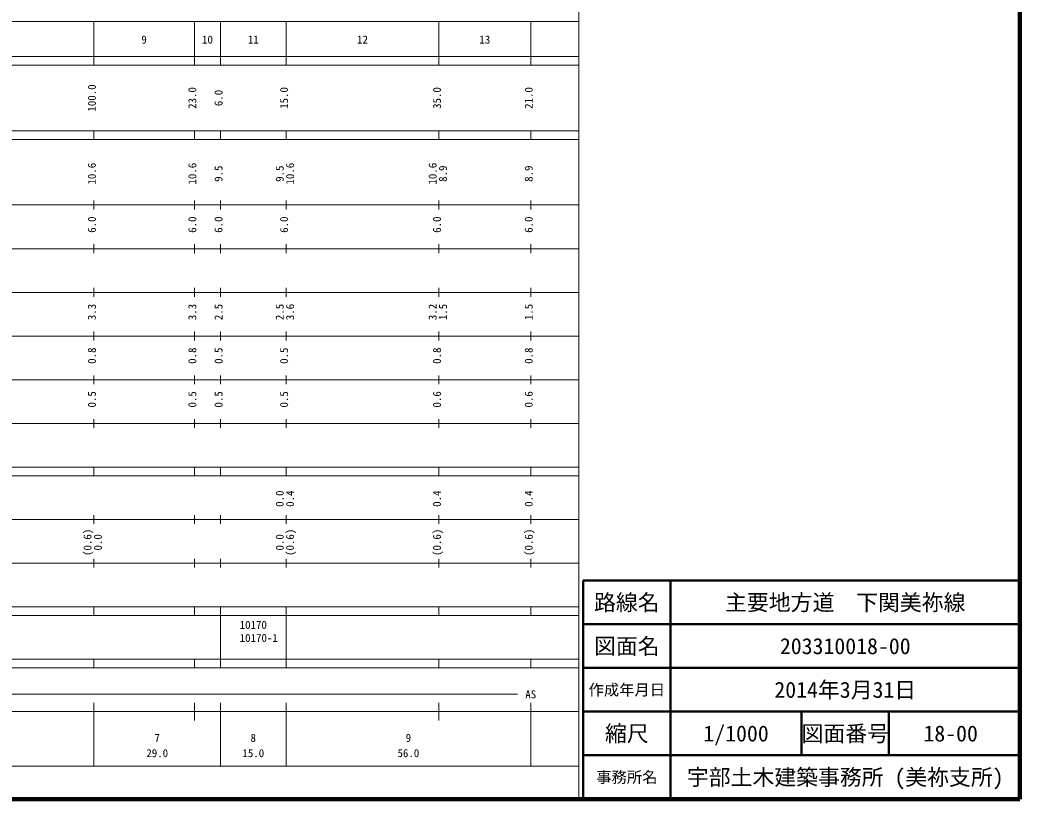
# Model space of a CAD drawing. Units: millimetres on the paper, enlarged 1000 times. Extents: x 40000 to 680000, y 20000 to 380000.
# Drawn here: x 451092 to 680000, y 20000 to 198357 of the extents above; entities that cross this region are included whole.
import ezdxf
from ezdxf.enums import TextEntityAlignment as Align

# ---------------------------------------------------------------- set-up
doc = ezdxf.new("R2010")
doc.units = ezdxf.units.MM
doc.header["$LTSCALE"] = 1000
for name, color, linetype, lineweight in [('M-TTL', 2, 'Continuous', 140), ('M-TTL-BAND', 7, 'Continuous', 13), ('M-TTL-FRAM', 2, 'Continuous', 50), ('M-TTL-LINE', 7, 'Continuous', 50)]:
    doc.layers.add(name, color=color, linetype=linetype, lineweight=lineweight)
doc.layers.add('M-TTL-TXT', color=7, linetype='Continuous')
doc.styles.add('ＭＳ ゴシック', font='')
doc.styles.get('ＭＳ ゴシック').set_extended_font_data('MS Gothic')

msp = doc.modelspace()

# ---------------------------------------------------------------- linework, layer by layer
at = {"layer": 'M-TTL'}
for p, q in [((680000, 20000), (680000, 380000)), ((40000, 20000), (680000, 20000))]:
    msp.add_line(p, q, dxfattribs=at)
at = {"layer": 'M-TTL-BAND'}
for p, q in [((579000, 20000), (579000, 370000)), ((68000, 198000), (579000, 198000)), ((468000, 188000), (468000, 198000)), ((491000, 188000), (491000, 198000)), ((497000, 188000), (497000, 198000)), ((512000, 188000), (512000, 198000)), ((547000, 188000), (547000, 198000)), ((568000, 188000), (568000, 198000)), ((40000, 190000), (579000, 190000)), ((40000, 188000), (579000, 188000)), ((40000, 173000), (579000, 173000)), ((468000, 171000), (468000, 173000)), ((491000, 171000), (491000, 173000)), ((497000, 171000), (497000, 173000)), ((512000, 171000), (512000, 173000)), ((547000, 171000), (547000, 173000)), ((568000, 171000), (568000, 173000)), ((40000, 171000), (579000, 171000)), ((40000, 156000), (579000, 156000)), ((468000, 155000), (468000, 157000)), ((491000, 155000), (491000, 157000)), ((497000, 155000), (497000, 157000)), ((512000, 155000), (512000, 157000)), ((547000, 155000), (547000, 157000)), ((568000, 155000), (568000, 157000)), ((468000, 145000), (468000, 147000)), ((491000, 145000), (491000, 147000)), ((497000, 145000), (497000, 147000)), ((512000, 145000), (512000, 147000)), ((547000, 145000), (547000, 147000)), ((568000, 145000), (568000, 147000)), ((46000, 146000), (579000, 146000)), ((52000, 136000), (579000, 136000)), ((468000, 135000), (468000, 137000)), ((491000, 135000), (491000, 137000)), ((497000, 135000), (497000, 137000)), ((512000, 135000), (512000, 137000)), ((547000, 135000), (547000, 137000)), ((568000, 135000), (568000, 137000)), ((46000, 126000), (579000, 126000)), ((468000, 125000), (468000, 127000)), ((491000, 125000), (491000, 127000)), ((497000, 125000), (497000, 127000)), ((512000, 125000), (512000, 127000)), ((547000, 125000), (547000, 127000)), ((568000, 125000), (568000, 127000)), ((468000, 115000), (468000, 117000)), ((491000, 115000), (491000, 117000)), ((497000, 115000), (497000, 117000)), ((512000, 115000), (512000, 117000)), ((547000, 115000), (547000, 117000)), ((568000, 115000), (568000, 117000)), ((52000, 116000), (579000, 116000)), ((46000, 106000), (579000, 106000)), ((468000, 105000), (468000, 107000)), ((491000, 105000), (491000, 107000)), ((497000, 105000), (497000, 107000)), ((512000, 105000), (512000, 107000)), ((547000, 105000), (547000, 107000)), ((568000, 105000), (568000, 107000)), ((40000, 96000), (579000, 96000)), ((40000, 94000), (579000, 94000)), ((468000, 94000), (468000, 96000)), ((491000, 94000), (491000, 96000)), ((497000, 94000), (497000, 96000)), ((512000, 94000), (512000, 96000)), ((547000, 94000), (547000, 96000)), ((568000, 94000), (568000, 96000)), ((468000, 83000), (468000, 85000)), ((491000, 83000), (491000, 85000)), ((497000, 83000), (497000, 85000)), ((512000, 83000), (512000, 85000)), ((547000, 83000), (547000, 85000)), ((568000, 83000), (568000, 85000)), ((49000, 84000), (579000, 84000)), ((40000, 74000), (579000, 74000)), ((468000, 73000), (468000, 75000)), ((491000, 73000), (491000, 75000)), ((497000, 73000), (497000, 75000)), ((512000, 73000), (512000, 75000)), ((547000, 73000), (547000, 75000)), ((568000, 73000), (568000, 75000)), ((40000, 64000), (579000, 64000)), ((40000, 62000), (579000, 62000)), ((468000, 62000), (468000, 64000)), ((491000, 62000), (491000, 64000)), ((497000, 62000), (497000, 64000)), ((497000, 52000), (497000, 62000)), ((512000, 62000), (512000, 64000)), ((512000, 52000), (512000, 62000)), ((547000, 62000), (547000, 64000)), ((568000, 62000), (568000, 64000)), ((40000, 52000), (579000, 52000)), ((468000, 50000), (468000, 52000)), ((491000, 50000), (491000, 52000)), ((497000, 50000), (497000, 52000)), ((512000, 50000), (512000, 52000)), ((547000, 50000), (547000, 52000)), ((568000, 50000), (568000, 52000)), ((40000, 50000), (579000, 50000)), ((71000, 44000), (565000, 44000)), ((468000, 27500), (468000, 42000)), ((491000, 38000), (491000, 42000)), ((497000, 27500), (497000, 42000)), ((512000, 27500), (512000, 42000)), ((547000, 38000), (547000, 42000)), ((568000, 27500), (568000, 42000)), ((40000, 40000), (579000, 40000)), ((68000, 27500), (579000, 27500))]:
    msp.add_line(p, q, dxfattribs=at)
at = {"layer": 'M-TTL-FRAM'}
for p, q in [((680000, 70000), (580000, 70000)), ((580000, 70000), (580000, 20000))]:
    msp.add_line(p, q, dxfattribs=at)
at = {"layer": 'M-TTL-LINE'}
for p, q in [((600000, 70000), (600000, 20000)), ((680000, 60000), (580000, 60000)), ((680000, 50000), (580000, 50000)), ((680000, 40000), (580000, 40000)), ((630000, 40000), (630000, 30000)), ((650000, 40000), (650000, 30000)), ((680000, 30000), (580000, 30000))]:
    msp.add_line(p, q, dxfattribs=at)

# ---------------------------------------------------------------- texts
at = {"layer": 'M-TTL-BAND', "style": 'ＭＳ ゴシック'}
for s, p in [('9', (479500, 192405)), ('10', (494000, 192405)), ('11', (504500, 192405)), ('12', (529500, 192405)), ('13', (557500, 192405)), ('AS', (568000, 42500)), ('7', (482500, 32523)), ('8', (504500, 32523)), ('9', (540000, 32523)), ('29.0', (482500, 29033)), ('15.0', (504500, 29033)), ('56.0', (540000, 29033))]:
    msp.add_text(s, height=1833, dxfattribs=at).set_placement(p, align=Align.BOTTOM_CENTER)
for s, p in [('100.0', (469000, 180500)), ('23.0', (492000, 180500)), ('6.0', (498000, 180500)), ('15.0', (513000, 180500)), ('35.0', (548000, 180500)), ('21.0', (569000, 180500)), ('10.6', (469000, 163174)), ('10.6', (492000, 163174)), ('9.5', (498000, 163174)), ('9.5', (512000, 163174)), ('10.6', (514370, 163174)), ('10.6', (547000, 163174)), ('8.9', (549370, 163174)), ('8.9', (569000, 163174)), ('6.0', (469000, 151500)), ('6.0', (492000, 151500)), ('6.0', (498000, 151500)), ('6.0', (513000, 151500)), ('6.0', (548000, 151500)), ('6.0', (569000, 151500)), ('3.3', (469000, 131500)), ('3.3', (492000, 131500)), ('2.5', (498000, 131500)), ('2.5', (512000, 131500)), ('3.6', (514370, 131500)), ('3.2', (547000, 131500)), ('1.5', (549370, 131500)), ('1.5', (569000, 131500)), ('0.8', (469000, 121500)), ('0.8', (492000, 121500)), ('0.5', (498000, 121500)), ('0.5', (513000, 121500)), ('0.8', (548000, 121500)), ('0.8', (569000, 121500)), ('0.5', (469000, 111500)), ('0.5', (492000, 111500)), ('0.5', (498000, 111500)), ('0.5', (513000, 111500)), ('0.6', (548000, 111500)), ('0.6', (569000, 111500)), ('0.0', (512000, 88764)), ('0.4', (514370, 88764)), ('0.4', (548000, 88764)), ('0.4', (569000, 88764)), ('(0.6)', (468000, 78764)), ('0.0', (470370, 78764)), ('0.0', (512000, 78764)), ('(0.6)', (514370, 78764)), ('(0.6)', (548000, 78764)), ('(0.6)', (569000, 78764))]:
    msp.add_text(s, height=1833, rotation=90, dxfattribs=at).set_placement(p, align=Align.BOTTOM_CENTER)
for s, p in [('10170', (501375, 58405)), ('10170-1', (501375, 55405))]:
    msp.add_text(s, height=1833, dxfattribs=at).set_placement(p, align=Align.BOTTOM_LEFT)
at = {"layer": 'M-TTL-TXT', "style": 'ＭＳ ゴシック'}
for s, height, p in [('路線名', 3666, (590000, 65000)), ('路線名', 3666, (590000, 65000)), ('主要地方道\u3000下関美祢線', 3666, (640000, 65000)), ('図面名', 3666, (590000, 55000)), ('図面名', 3666, (590000, 55000)), ('203310018-00', 3666, (640000, 55000)), ('作成年月日', 2566, (590000, 45000)), ('作成年月日', 2566, (590000, 45000)), ('2014年3月31日', 3666, (640000, 45000)), ('縮尺', 3666, (590000, 35000)), ('縮尺', 3666, (590000, 35000)), ('1/1000', 3666, (615000, 35000)), ('図面番号', 3666, (640000, 35000)), ('図面番号', 3666, (640000, 35000)), ('18-00', 3666, (664125, 35000)), ('事務所名', 2566, (590000, 25000)), ('事務所名', 2566, (590000, 25000)), ('宇部土木建築事務所 (美祢支所)', 3666, (640000, 25000))]:
    msp.add_text(s, height=height, dxfattribs=at).set_placement(p, align=Align.MIDDLE_CENTER)

doc.saveas('drawing.dxf')
